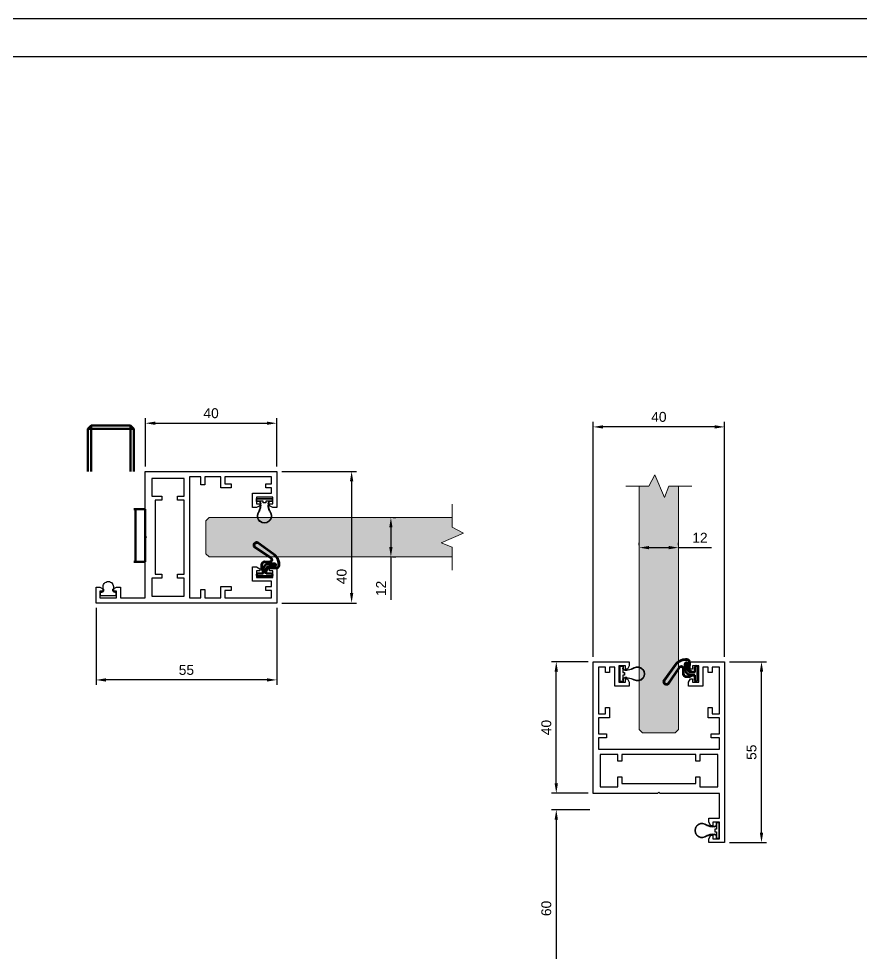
# Model space of a CAD drawing. Header units: millimetres. Extents: x 3290 to 5881, y 194 to 1035.
# Drawn here: x 5368.1 to 5624.4, y 751.2 to 1035.4 of the extents above; entities that cross this region are included whole.
import ezdxf

# ---------------------------------------------------------------- set-up
doc = ezdxf.new("R2010")
doc.units = ezdxf.units.MM
for name, color, linetype in [('48800_-_L2315', 7, 'Continuous'), ('48800_-_L3000', 7, 'Continuous'), ('Blocchi', 7, 'Continuous'), ('COMP', 41, 'Continuous'), ('FEMMINA_MIR', 7, 'Continuous'), ('MASCHIO_MIR', 7, 'Continuous'), ('PARTENZA_VERTICA', 7, 'Continuous'), ('quote', 3, 'Continuous')]:
    doc.layers.add(name, color=color, linetype=linetype)
doc.layers.add('GLASS & JOINTS', color=250, linetype='Continuous', lineweight=13)
doc.layers.add('NOTES', color=7, linetype='Continuous', lineweight=15)
doc.layers.add('GLASS HATCH', color=7, linetype='Continuous', true_color=0xb8ffed, transparency=0.5)
doc.styles.get("Standard").update_dxf_attribs({"font": 'arial.ttf'})
doc.dimstyles.new('ISO-25$0', dxfattribs={"dimtxt": 3, "dimasz": 3, "dimexe": 1.5, "dimexo": 1.5, "dimgap": 1.5, "dimtad": 1, "dimtxsty": 'Standard', "dimcen": 2.5, "dimadec": 0, "dimazin": 0, "dimtfac": 1, "dimtmove": 0, "dimatfit": 3, "dimfxl": 1, "dimarcsym": 0})

# ---------------------------------------------------------------- blocks, each defined once
blk = doc.blocks.new('48750')
at = {"layer": 'COMP'}
for p, q in [((-3.8, 1.56), (-4.38, 1.84)), ((-1.46, 1.14), (-2.05, 1.14)), ((-4.38, -1.84), (-3.8, -1.56)), ((-2.05, -1.14), (-1.46, -1.14))]:
    blk.add_line(p, q, dxfattribs=at)
blk.add_lwpolyline([(-0.95, 1.75, -0.414214), (-1.45, 1.25), (-2.05, 1.25, -0.117054), (-3.75, 1.65), (-4.33, 1.94, 1.622467), (-4.33, -1.94), (-3.75, -1.65, -0.117054), (-2.05, -1.25), (-1.45, -1.25, -0.414214), (-0.95, -1.75), (-0.95, -2.41), (0, -2.41), (0, 2.41), (-0.95, 2.41)], format="xyb", close=True, dxfattribs=at)
blk.add_lwpolyline([(-0.1, 2.32), (-0.85, 2.32), (-0.85, 0.4), (-1.35, 0.4), (-1.35, -0.4), (-0.85, -0.4), (-0.85, -2.31), (-0.1, -2.31)], close=True, dxfattribs=at)
for centre, radius, start, end in [((-5.3, 0), 2.07, 63.2948, 296.7052), ((-2.05, 5.03), 3.89, 243.2948, 270), ((-1.46, 1.75), 0.61, 270, 0), ((-2.05, -5.03), 3.89, 90, 116.7052), ((-1.46, -1.75), 0.61, 0, 90)]:
    blk.add_arc(centre, radius, start, end, dxfattribs=at)
blk = doc.blocks.new('cassaporta Glass')
at = {"color": 4}
for p, q in [((20, 15), (15.2, 15)), ((15.2, 15), (15.2, 13.8)), ((20, -40), (20, 15)), ((15.2, 13.8), (15.77, 12.75)), ((15.77, 12.75), (16.4, 12.75)), ((16.4, 12.75), (16.4, 13.8)), ((16.4, 13.8), (18.4, 13.8)), ((18.4, 13.8), (18.4, 8.8)), ((15.77, 9.85), (15.2, 8.8)), ((15.2, 8.8), (15.2, 7.6)), ((16.4, 9.85), (15.77, 9.85)), ((16.4, 8.8), (16.4, 9.85)), ((18.4, 8.8), (16.4, 8.8)), ((15.2, 7.6), (18.4, 7.6)), ((18.4, 7.6), (18.4, 0)), ((-0.4, 0), (-20, 0)), ((-20, 0), (-20, -40)), ((-17.9, -11.8), (-17.9, -2)), ((-17.9, -2), (-12.45, -2)), ((-12.45, -2), (-12.45, -5)), ((0, -0.4), (-0.4, 0)), ((0.4, 0), (0, -0.4)), ((18.4, 0), (0.4, 0)), ((12.45, -5), (12.45, -2)), ((12.45, -2), (17.9, -2)), ((17.9, -2), (17.9, -11.8)), ((-12.45, -5), (-11.25, -5)), ((-11.25, -5), (-11.25, -3)), ((-11.25, -3), (11.25, -3)), ((11.25, -3), (11.25, -5)), ((11.25, -5), (12.45, -5)), ((-11.25, -9.8), (-12.45, -9.8)), ((-12.45, -9.8), (-12.45, -11.8)), ((-11.25, -11.8), (-11.25, -9.8)), ((12.45, -9.8), (11.25, -9.8)), ((11.25, -9.8), (11.25, -11.8)), ((12.45, -11.8), (12.45, -9.8)), ((-18.4, -16.9), (-18.4, -13.4)), ((-18.4, -13.4), (18.4, -13.4)), ((-12.45, -11.8), (-17.9, -11.8)), ((11.25, -11.8), (-11.25, -11.8)), ((17.9, -11.8), (12.45, -11.8)), ((18.4, -13.4), (18.4, -16.9)), ((-15.9, -16.9), (-18.4, -16.9)), ((-15.9, -18.1), (-15.9, -16.9)), ((18.4, -16.9), (15.9, -16.9)), ((15.9, -16.9), (15.9, -18.1)), ((-18.4, -22.95), (-18.4, -18.1)), ((-18.4, -18.1), (-15.9, -18.1)), ((15.9, -18.1), (18.4, -18.1)), ((18.4, -18.1), (18.4, -22.95)), ((-15, -22.95), (-18.4, -22.95)), ((-18.4, -38.4), (-18.4, -24.15)), ((-18.4, -24.15), (-16.2, -24.15)), ((-16.2, -24.15), (-16.2, -26.15)), ((-15, -26.15), (-15, -22.95)), ((18.4, -22.95), (15, -22.95)), ((15, -22.95), (15, -26.15)), ((16.2, -26.15), (16.2, -24.15)), ((16.2, -24.15), (18.4, -24.15)), ((18.4, -24.15), (18.4, -38.4)), ((-16.2, -26.15), (-15, -26.15)), ((15, -26.15), (16.2, -26.15)), ((-9, -32.6), (-13.4, -32.6)), ((-13.4, -32.6), (-13.4, -38.4)), ((-12.2, -38.8), (-12.2, -33.8)), ((-12.2, -33.8), (-10.2, -33.8)), ((-10.2, -33.8), (-10.2, -34.85)), ((-9.58, -34.85), (-9, -33.8)), ((-9, -33.8), (-9, -32.6)), ((13.4, -32.6), (9, -32.6)), ((9, -32.6), (9, -33.8)), ((9, -33.8), (9.57, -34.85)), ((10.2, -34.85), (10.2, -33.8)), ((10.2, -33.8), (12.2, -33.8)), ((12.2, -33.8), (12.2, -38.8)), ((13.4, -38.4), (13.4, -32.6)), ((-15, -36.7), (-16.2, -36.7)), ((-16.2, -36.7), (-16.2, -38.4)), ((-15, -38.4), (-15, -36.7)), ((-10.2, -34.85), (-9.58, -34.85)), ((9.57, -34.85), (10.2, -34.85)), ((16.2, -36.7), (15, -36.7)), ((15, -36.7), (15, -38.4)), ((16.2, -38.4), (16.2, -36.7)), ((-16.2, -38.4), (-18.4, -38.4)), ((-13.4, -38.4), (-15, -38.4)), ((-10.2, -38.8), (-12.2, -38.8)), ((-9.58, -37.75), (-10.2, -37.75)), ((-10.2, -37.75), (-10.2, -38.8)), ((-9, -38.8), (-9.58, -37.75)), ((-9, -40), (-9, -38.8)), ((9.57, -37.75), (9, -38.8)), ((9, -38.8), (9, -40)), ((10.2, -37.75), (9.57, -37.75)), ((10.2, -38.8), (10.2, -37.75)), ((12.2, -38.8), (10.2, -38.8)), ((15, -38.4), (13.4, -38.4)), ((18.4, -38.4), (16.2, -38.4)), ((-20, -40), (-9, -40)), ((9, -40), (20, -40))]:
    blk.add_line(p, q, dxfattribs=at)
blk = doc.blocks.new('cerniera bilico')
at = {"layer": 'FEMMINA_MIR', "color": 7, "linetype": 'Continuous', "lineweight": 50}
for p, q in [((-16.5, 33.5), (-17.5, 32.5)), ((-17.5, 32.5), (-17.5, 19.5)), ((-16.5, 32.5), (-17.5, 32.5)), ((-4.5, 33.5), (-16.5, 33.5)), ((-16.5, 33.5), (-16.5, 32.5)), ((-16.5, 32.5), (-4.5, 32.5)), ((-16.5, 19.5), (-16.5, 32.5)), ((-3.5, 32.5), (-4.5, 33.5)), ((-4.5, 32.5), (-4.5, 33.5)), ((-4.5, 32.5), (-4.5, 19.5)), ((-3.5, 32.5), (-4.5, 32.5)), ((-3.5, 19.5), (-3.5, 32.5))]:
    blk.add_line(p, q, dxfattribs=at)
at = {"layer": 'MASCHIO_MIR', "color": 7, "linetype": 'Continuous', "lineweight": 50}
for p, q in [((-3, 8), (-3.5, 8)), ((-3, -8), (-3, 8)), ((0, 8), (-3, 8)), ((0, 8), (0, -8)), ((-3.5, -8), (-3, -8)), ((0, -8), (-3, -8))]:
    blk.add_line(p, q, dxfattribs=at)
blk = doc.blocks.new('Cartiglio A3')
at = {"color": 6}
for points in [[(0, 726.876), (0, 0), (1034.376, 0), (1034.376, 726.876)], [(10, 716.876), (10, 10), (1024.376, 10), (1024.376, 716.876)]]:
    blk.add_lwpolyline(points, close=True, dxfattribs=at)
blk = doc.blocks.new('*D128')
at = {"layer": 'Defpoints', "color": 0, "transparency": 16777216}
for p in [(5556.85, 873.82), (5568.85, 874.6), (5568.85, 873.82)]:
    blk.add_point(p, dxfattribs=at)
at = {"layer": 'quote', "color": 0, "lineweight": -2, "transparency": 16777216}
for p, q in [((5556.85, 875.32), (5556.85, 876.1)), ((5568.85, 875.32), (5568.85, 876.1)), ((5559.85, 874.6), (5565.85, 874.6)), ((5568.85, 874.6), (5578.84, 874.6))]:
    blk.add_line(p, q, dxfattribs=at)
at = {"layer": 'quote', "color": 0, "transparency": 16777216}
for points in [[(5559.85, 875.1), (5559.85, 874.1), (5556.85, 874.6)], [(5565.85, 875.1), (5565.85, 874.1), (5568.85, 874.6)]]:
    blk.add_solid(points, dxfattribs=at)
at = {"layer": 'quote', "color": 0, "transparency": 16777216, "insert": (5575.34, 877.61), "char_height": 3, "attachment_point": 5}
blk.add_mtext('12 ', dxfattribs=at)
blk = doc.blocks.new('*D129')
at = {"layer": 'Defpoints', "color": 0, "transparency": 16777216}
for p in [(5531.63, 839.89), (5542.85, 839.89), (5542.85, 799.89)]:
    blk.add_point(p, dxfattribs=at)
at = {"layer": 'quote', "color": 0, "lineweight": -2, "transparency": 16777216}
for p, q in [((5541.35, 839.89), (5530.13, 839.89)), ((5531.63, 802.89), (5531.63, 836.89)), ((5541.35, 799.89), (5530.13, 799.89))]:
    blk.add_line(p, q, dxfattribs=at)
at = {"layer": 'quote', "color": 0, "transparency": 16777216}
for points in [[(5531.13, 836.89), (5532.13, 836.89), (5531.63, 839.89)], [(5531.13, 802.89), (5532.13, 802.89), (5531.63, 799.89)]]:
    blk.add_solid(points, dxfattribs=at)
at = {"layer": 'quote', "color": 0, "transparency": 16777216, "insert": (5528.6, 819.89), "char_height": 3, "attachment_point": 5, "rotation": 90}
blk.add_mtext('40', dxfattribs=at)
blk = doc.blocks.new('*D130')
at = {"layer": 'Defpoints', "color": 0, "transparency": 16777216}
for p in [(5582.85, 839.89), (5594.07, 839.89), (5582.85, 784.89)]:
    blk.add_point(p, dxfattribs=at)
at = {"layer": 'quote', "color": 0, "lineweight": -2, "transparency": 16777216}
for p, q in [((5584.35, 839.89), (5595.57, 839.89)), ((5594.07, 787.89), (5594.07, 836.89)), ((5584.35, 784.89), (5595.57, 784.89))]:
    blk.add_line(p, q, dxfattribs=at)
at = {"layer": 'quote', "color": 0, "transparency": 16777216}
for points in [[(5593.57, 836.89), (5594.57, 836.89), (5594.07, 839.89)], [(5593.57, 787.89), (5594.57, 787.89), (5594.07, 784.89)]]:
    blk.add_solid(points, dxfattribs=at)
at = {"layer": 'quote', "color": 0, "transparency": 16777216, "insert": (5591.04, 812.39), "char_height": 3, "attachment_point": 5, "rotation": 90}
blk.add_mtext('55', dxfattribs=at)
blk = doc.blocks.new('*D131')
at = {"layer": 'Defpoints', "color": 0, "transparency": 16777216}
for p in [(5542.85, 911.31), (5542.85, 839.89), (5582.85, 839.89)]:
    blk.add_point(p, dxfattribs=at)
at = {"layer": 'quote', "color": 0, "lineweight": -2, "transparency": 16777216}
for p, q in [((5542.85, 841.39), (5542.85, 912.81)), ((5582.85, 841.39), (5582.85, 912.81)), ((5579.85, 911.31), (5545.85, 911.31))]:
    blk.add_line(p, q, dxfattribs=at)
at = {"layer": 'quote', "color": 0, "transparency": 16777216}
for points in [[(5545.85, 911.81), (5545.85, 910.81), (5542.85, 911.31)], [(5579.85, 911.81), (5579.85, 910.81), (5582.85, 911.31)]]:
    blk.add_solid(points, dxfattribs=at)
at = {"layer": 'quote', "color": 0, "transparency": 16777216, "insert": (5562.85, 914.34), "char_height": 3, "attachment_point": 5}
blk.add_mtext('40', dxfattribs=at)
blk = doc.blocks.new('*D118')
at = {"layer": 'Defpoints', "color": 0, "transparency": 16777216}
for p in [(5543.32, 794.89), (5531.63, 734.89), (5543.35, 734.89)]:
    blk.add_point(p, dxfattribs=at)
at = {"layer": 'quote', "color": 0, "lineweight": -2, "transparency": 16777216}
for p, q in [((5541.82, 794.89), (5530.13, 794.89)), ((5531.63, 791.89), (5531.63, 737.89)), ((5541.85, 734.89), (5530.13, 734.89))]:
    blk.add_line(p, q, dxfattribs=at)
at = {"layer": 'quote', "color": 0, "transparency": 16777216}
for points in [[(5531.13, 791.89), (5532.13, 791.89), (5531.63, 794.89)], [(5531.13, 737.89), (5532.13, 737.89), (5531.63, 734.89)]]:
    blk.add_solid(points, dxfattribs=at)
at = {"layer": 'quote', "color": 0, "transparency": 16777216, "insert": (5528.6, 764.89), "char_height": 3, "attachment_point": 5, "rotation": 90}
blk.add_mtext('60', dxfattribs=at)
blk = doc.blocks.new('*D86')
at = {"layer": 'Defpoints', "color": 0, "transparency": 16777216}
for p in [(5480.53, 883.76), (5480.26, 871.76), (5481.31, 871.76)]:
    blk.add_point(p, dxfattribs=at)
at = {"layer": 'quote', "color": 0, "lineweight": -2, "transparency": 16777216}
for p, q in [((5482.03, 883.76), (5482.81, 883.76)), ((5481.31, 880.76), (5481.31, 874.76)), ((5481.31, 871.76), (5481.31, 858.7)), ((5481.76, 871.76), (5482.81, 871.76))]:
    blk.add_line(p, q, dxfattribs=at)
at = {"layer": 'quote', "color": 0, "transparency": 16777216}
for points in [[(5480.81, 880.76), (5481.81, 880.76), (5481.31, 883.76)], [(5480.81, 874.76), (5481.81, 874.76), (5481.31, 871.76)]]:
    blk.add_solid(points, dxfattribs=at)
at = {"layer": 'quote', "color": 0, "transparency": 16777216, "insert": (5478.31, 862.19), "char_height": 3, "attachment_point": 5, "rotation": 90}
blk.add_mtext('12', dxfattribs=at)
blk = doc.blocks.new('*D87')
at = {"layer": 'Defpoints', "color": 0, "transparency": 16777216}
for p in [(5446.6, 912.43), (5406.6, 897.76), (5446.6, 897.76)]:
    blk.add_point(p, dxfattribs=at)
at = {"layer": 'quote', "color": 0, "lineweight": -2, "transparency": 16777216}
for p, q in [((5406.6, 899.26), (5406.6, 913.93)), ((5409.6, 912.43), (5443.6, 912.43)), ((5446.6, 899.26), (5446.6, 913.93))]:
    blk.add_line(p, q, dxfattribs=at)
at = {"layer": 'quote', "color": 0, "transparency": 16777216}
for points in [[(5409.6, 912.93), (5409.6, 911.93), (5406.6, 912.43)], [(5443.6, 912.93), (5443.6, 911.93), (5446.6, 912.43)]]:
    blk.add_solid(points, dxfattribs=at)
at = {"layer": 'quote', "color": 0, "transparency": 16777216, "insert": (5426.6, 915.46), "char_height": 3, "attachment_point": 5}
blk.add_mtext('40', dxfattribs=at)
blk = doc.blocks.new('*D88')
at = {"layer": 'Defpoints', "color": 0, "transparency": 16777216}
for p in [(5391.6, 857.76), (5446.6, 857.76), (5391.6, 834.37)]:
    blk.add_point(p, dxfattribs=at)
at = {"layer": 'quote', "color": 0, "lineweight": -2, "transparency": 16777216}
for p, q in [((5391.6, 856.26), (5391.6, 832.87)), ((5446.6, 856.26), (5446.6, 832.87)), ((5443.6, 834.37), (5394.6, 834.37))]:
    blk.add_line(p, q, dxfattribs=at)
at = {"layer": 'quote', "color": 0, "transparency": 16777216}
for points in [[(5394.6, 834.87), (5394.6, 833.87), (5391.6, 834.37)], [(5443.6, 834.87), (5443.6, 833.87), (5446.6, 834.37)]]:
    blk.add_solid(points, dxfattribs=at)
at = {"layer": 'quote', "color": 0, "transparency": 16777216, "insert": (5419.1, 837.39), "char_height": 3, "attachment_point": 5}
blk.add_mtext('55', dxfattribs=at)
blk = doc.blocks.new('*D89')
at = {"layer": 'Defpoints', "color": 0, "transparency": 16777216}
for p in [(5446.6, 897.76), (5446.6, 857.76), (5469.36, 857.76)]:
    blk.add_point(p, dxfattribs=at)
at = {"layer": 'quote', "color": 0, "lineweight": -2, "transparency": 16777216}
for p, q in [((5448.1, 897.76), (5470.86, 897.76)), ((5469.36, 894.76), (5469.36, 860.76)), ((5448.1, 857.76), (5470.86, 857.76))]:
    blk.add_line(p, q, dxfattribs=at)
at = {"layer": 'quote', "color": 0, "transparency": 16777216}
for points in [[(5468.86, 894.76), (5469.86, 894.76), (5469.36, 897.76)], [(5468.86, 860.76), (5469.86, 860.76), (5469.36, 857.76)]]:
    blk.add_solid(points, dxfattribs=at)
at = {"layer": 'quote', "color": 0, "transparency": 16777216, "insert": (5466.33, 865.81), "char_height": 3, "attachment_point": 5, "rotation": 90}
blk.add_mtext('40', dxfattribs=at)
blk = doc.blocks.new('guarnizione 48400')
at = {"color": 2}
for p, q in [((5302.44, -554.77), (5302.44, -556.02)), ((5305.16, -556.02), (5305.16, -554.75))]:
    blk.add_line(p, q, dxfattribs=at)
blk.add_lwpolyline([(5305.49, -554.51), (5305.8, -554.51), (5305.8, -553.53), (5301.8, -553.53), (5301.8, -554.52), (5302.11, -554.51)], dxfattribs=at)
for centre, radius, start, end in [((5302.14, -554.88), 0.37, 65.5809, 94.4794), ((5302.19, -554.77), 0.251, 33.6115, 65.4003), ((5302.19, -554.77), 0.252, 1.8959, 33.6147), ((5305.4, -554.77), 0.241, 133.6026, 176.7744), ((5305.45, -554.85), 0.337, 107.177, 130.2941), ((5305.45, -554.85), 0.337, 84.0338, 107.1744), ((5303.81, -555.96), 1.37, 182.303, 207.3067), ((5303.8, -555.96), 1.36, 207.3044, 232.3475), ((5303.8, -555.97), 1.36, 232.3485, 257.4384), ((5303.8, -555.97), 1.36, 282.5561, 307.646), ((5303.8, -555.96), 1.36, 307.647, 332.6901), ((5303.8, -555.96), 1.37, 332.6878, 357.6914), ((5303.8, -555.97), 1.36, 257.442, 282.5525)]:
    blk.add_arc(centre, radius, start, end, dxfattribs=at)
blk = doc.blocks.new('48800')
at = {"layer": '48800_-_L3000', "linetype": 'Continuous', "lineweight": 5}
h = blk.add_hatch(dxfattribs=at)
h.set_pattern_fill('LINE', color=3, scale=2, angle=45, style=0)
h.set_pattern_definition([(45, (-6239.775, -3270.2284), (-4.490128, 4.490128), [])])
edge = h.paths.add_edge_path()
edge.add_arc((9.4, 2.41), 0.897, 334.1295, 494.3643)
edge.add_line((8.77, 3.05), (5.44, -1.86))
edge.add_arc((4.92, -1.52), 0.632, 270, 326.6991, ccw=False)
edge.add_arc((5, -1.51), 0.64, 180.3129, 262.8679, ccw=False)
edge.add_line((4.36, -1.52), (4.39, -0.03))
edge.add_arc((3.39, -0.03), 1, 0, 90)
edge.add_line((3.39, 0.97), (2.4, 0.97))
edge.add_arc((2.4, 0.71), 0.253, 90, 120)
edge.add_line((2.27, 0.93), (1.59, 0.54))
edge.add_arc((1.47, 0.76), 0.253, 270, 300, ccw=False)
edge.add_line((1.47, 0.51), (1.01, 0.51))
edge.add_line((1.01, 0.51), (1.01, 0.41))
edge.add_line((1.01, 0.41), (1.47, 0.41))
edge.add_arc((1.47, 0.76), 0.353, 270, 300)
edge.add_line((1.64, 0.45), (2.32, 0.85))
edge.add_arc((2.4, 0.71), 0.153, 90, 120, ccw=False)
edge.add_line((2.4, 0.87), (3.39, 0.87))
edge.add_arc((3.39, -0.03), 0.9, 0.0699, 90, ccw=False)
edge.add_line((4.29, -0.03), (4.26, -1.51))
edge.add_arc((5, -1.51), 0.74, 180.2005, 263.35)
edge.add_arc((4.92, -1.52), 0.732, 269.5118, 326.6433)
edge.add_line((5.53, -1.92), (8.85, 2.99))
edge.add_arc((9.4, 2.41), 0.797, -25.2784, 133.6585, ccw=False)
edge.add_line((10.12, 2.07), (6.71, -2.69))
edge.add_arc((3.54, -0.42), 3.9, 270, 324.4343, ccw=False)
edge.add_line((3.54, -4.32), (3.25, -4.32))
edge.add_arc((3.27, -3.48), 0.839, 196.694, 268.7318, ccw=False)
edge.add_line((2.47, -3.72), (2.5, -1.15))
edge.add_arc((2.15, -1.15), 0.353, 359.8862, 420)
edge.add_line((2.32, -0.85), (1.64, -0.45))
edge.add_arc((1.47, -0.76), 0.353, 60, 90)
edge.add_line((1.47, -0.41), (1.01, -0.41))
edge.add_line((1.01, -0.41), (1.01, -0.51))
edge.add_line((1.01, -0.51), (1.47, -0.51))
edge.add_arc((1.47, -0.76), 0.253, 60, 90, ccw=False)
edge.add_line((1.59, -0.54), (2.27, -0.93))
edge.add_arc((2.15, -1.15), 0.253, 0, 60, ccw=False)
edge.add_line((2.4, -1.15), (2.37, -3.74))
edge.add_arc((3.27, -3.48), 0.939, 195.7327, 268.8012)
edge.add_line((3.25, -4.42), (3.54, -4.42))
edge.add_arc((3.54, -0.42), 4, 270, 324.4343)
edge.add_line((6.8, -2.75), (10.2, 2.02))
at = {"layer": '48800_-_L2315', "color": 3, "linetype": 'Continuous', "lineweight": 50}
for p, q in [((2.37, 0.86), (2.37, 0.81)), ((2.37, 0.38), (2.37, 0.33)), ((3.25, 0.87), (3.25, 0.82)), ((2.37, -0.45), (2.37, -0.5)), ((2.37, -0.81), (2.37, -0.88)), ((3.25, -0.09), (3.25, -0.17)), ((3.25, -3.38), (3.25, -3.43)), ((3.25, -4.27), (3.25, -4.32))]:
    blk.add_line(p, q, dxfattribs=at)
at = {"layer": '48800_-_L3000', "color": 3, "linetype": 'Continuous', "lineweight": 50}
for p, q in [((8.77, 3.05), (5.44, -1.86)), ((5.53, -1.92), (8.85, 2.99)), ((8.88, 2.95), (5.57, -1.95)), ((0, 2.02), (0, -2.02)), ((0.76, 0.63), (0.76, 2.02)), ((1.47, 0.51), (1.01, 0.51)), ((1.01, 0.51), (1.01, 0.41)), ((1.01, 0.41), (1.47, 0.41)), ((1.96, 0.38), (1.01, 0.38)), ((2.27, 0.93), (1.59, 0.54)), ((1.64, 0.45), (2.32, 0.85)), ((2.35, 0.8), (1.7, 0.43)), ((1.7, 0.43), (1.96, 0.43)), ((3.39, 0.97), (2.4, 0.97)), ((2.4, 0.87), (3.39, 0.87)), ((3.39, 0.82), (2.4, 0.82)), ((6.67, -2.66), (10.07, 2.09)), ((10.12, 2.07), (6.71, -2.69)), ((6.8, -2.75), (10.2, 2.02)), ((0.76, -2.02), (0.76, -0.63)), ((1.01, -0.38), (2, -0.38)), ((1.47, -0.41), (1.01, -0.41)), ((1.01, -0.41), (1.01, -0.51)), ((1.01, -0.51), (1.47, -0.51)), ((1.59, -0.54), (2.27, -0.93)), ((2.32, -0.85), (1.64, -0.45)), ((2, -0.43), (1.7, -0.43)), ((1.7, -0.43), (2.35, -0.8)), ((2.4, -1.15), (2.37, -3.74)), ((2.47, -3.72), (2.5, -1.15)), ((2.55, -1.15), (2.52, -3.72)), ((2.95, -3.02), (2.95, -1.38)), ((3, -1.38), (3, -3.02)), ((3.76, -3.02), (3.76, -1.42)), ((3.81, -1.42), (3.81, -3.02)), ((4.21, -1.51), (4.24, -0.03)), ((4.29, -0.03), (4.26, -1.51)), ((4.36, -1.52), (4.39, -0.03)), ((3.25, -4.27), (3.54, -4.27)), ((3.54, -4.32), (3.25, -4.32)), ((3.25, -4.42), (3.54, -4.42))]:
    blk.add_line(p, q, dxfattribs=at)
for centre, radius, start, end in [((9.4, 2.41), 0.897, 334.1295, 134.3643), ((9.4, 2.41), 0.797, 334.7216, 133.6585), ((9.4, 2.41), 0.747, 335.0614, 133.2533), ((0.38, 2.02), 0.379, 0, 180), ((1.01, 0.63), 0.253, 180, 270), ((1.47, 0.76), 0.253, 270, 300), ((1.47, 0.76), 0.353, 270, 300), ((1.96, -1.42), 1.85, 0, 90), ((1.96, -1.42), 1.8, 0, 90), ((2.4, 0.71), 0.253, 90, 120), ((2.4, 0.71), 0.153, 90, 120), ((2.4, 0.71), 0.103, 90, 120), ((3.39, -0.03), 1, 0, 90), ((3.39, -0.03), 0.9, 0.0699, 90), ((3.39, -0.03), 0.85, 0.1094, 90), ((0.38, -2.02), 0.379, 180, 0), ((1.01, -0.63), 0.253, 90, 180), ((1.47, -0.76), 0.353, 60, 90), ((1.47, -0.76), 0.253, 60, 90), ((2, -1.38), 1, 0, 90), ((2, -1.38), 0.95, 0, 90), ((2.15, -1.15), 0.253, 0, 60), ((2.15, -1.15), 0.353, 359.8862, 60), ((2.15, -1.15), 0.403, 359.846, 60), ((3.54, -0.42), 3.85, 270, 324.4343), ((3.54, -0.42), 3.9, 270, 324.4343), ((3.54, -0.42), 4, 270, 324.4343), ((5, -1.51), 0.79, 180.1525, 263.5452), ((5, -1.51), 0.74, 180.2005, 263.35), ((5, -1.51), 0.64, 180.3129, 262.8679), ((4.92, -1.52), 0.732, 269.5118, 326.6433), ((4.92, -1.52), 0.782, 269.3145, 326.6195), ((4.92, -1.52), 0.632, 270, 326.6991), ((3.27, -3.48), 0.939, 195.7327, 268.8012), ((3.27, -3.48), 0.839, 196.694, 268.7318), ((3.27, -3.48), 0.789, 197.2424, 268.6922), ((3.38, -3.02), 0.429, 180, 0), ((3.38, -3.02), 0.379, 180, 0)]:
    blk.add_arc(centre, radius, start, end, dxfattribs=at)
at = {"layer": 'PARTENZA_VERTICA', "color": 3, "linetype": 'Continuous', "lineweight": 50}
for p, q in [((2.2, 0.72), (2.2, 0.77)), ((2.2, 0.36), (2.2, 0.41)), ((2.2, -0.45), (2.2, -0.4)), ((2.2, -0.77), (2.2, -0.72))]:
    blk.add_line(p, q, dxfattribs=at)

msp = doc.modelspace()

# ---------------------------------------------------------------- hatches: boundary and pattern name
at = {"layer": 'GLASS HATCH'}
h = msp.add_hatch(color=256, dxfattribs=at)
h.dxf.hatch_style = 1
h.paths.add_polyline_path([(5568.852, 893.293), (5565.834, 893.293), (5564.584, 889.859), (5561.584, 896.728), (5559.834, 893.293), (5556.852, 893.293), (5556.852, 819.288), (5557.852, 818.288), (5567.852, 818.288), (5568.852, 819.288)])
h = msp.add_hatch(color=256, dxfattribs=at)
h.dxf.hatch_style = 1
h.paths.add_polyline_path([(5500.003, 871.759), (5500.003, 874.777), (5496.568, 876.027), (5503.437, 879.027), (5500.003, 880.777), (5500.003, 883.759), (5425.997, 883.759), (5424.997, 882.759), (5424.997, 872.759), (5425.997, 871.759)])

# ---------------------------------------------------------------- linework, layer by layer
at = {"layer": 'GLASS & JOINTS'}
for p, q in [((5424.997, 882.759), (5425.997, 883.759)), ((5424.997, 872.759), (5424.997, 882.759)), ((5425.997, 883.759), (5500.003, 883.759)), ((5425.997, 871.759), (5424.997, 872.759)), ((5500.003, 871.759), (5425.997, 871.759))]:
    msp.add_line(p, q, dxfattribs=at)
for points in [[(5568.852, 893.293), (5568.852, 819.288), (5567.852, 818.288), (5557.852, 818.288), (5556.852, 819.288), (5556.852, 893.293)], [(5500.003, 867.777), (5500.003, 874.777), (5496.568, 876.027), (5503.437, 879.027), (5500.003, 880.777), (5500.003, 887.777)]]:
    msp.add_lwpolyline(points, dxfattribs=at)
at = {"layer": 'NOTES', "linetype": 'Continuous'}
msp.add_lwpolyline([(5572.834, 893.293), (5565.834, 893.293), (5564.584, 889.859), (5561.584, 896.728), (5559.834, 893.293), (5552.834, 893.293)], dxfattribs=at)

# ---------------------------------------------------------------- block references
at = {"xscale": 1.15700614685312, "yscale": 1.15700614685312, "zscale": 1.15700614685312}
msp.add_blockref('Cartiglio A3', (4684.034, 194.435), dxfattribs=at)
for p, rotation in [((5442.887, 865.953), 90.00000000000001), ((5574.592, 836.243), 180)]:
    msp.add_blockref('48800', p, dxfattribs=dict(rotation=rotation))
at = {"xscale": -1.157893823196928, "yscale": 1.157893823196928, "zscale": 1.157893823196928, "rotation": 180}
msp.add_blockref('guarnizione 48400', (-745.919, 218.964), dxfattribs=at)
at = {"layer": 'Blocchi', "color": 1}
msp.add_blockref('cerniera bilico', (5406.597, 878.259), dxfattribs=at)
at = {"layer": 'Blocchi', "xscale": -1}
for name, p, rotation in [('cassaporta Glass', (5406.597, 877.759), 90), ('48750', (5442.847, 889.528), 270), ('cassaporta Glass', (5562.852, 799.888), 180)]:
    msp.add_blockref(name, p, dxfattribs=dict(at, rotation=rotation))
msp.add_blockref('48750', (5551.017, 836.203), dxfattribs=at)
at = {"layer": 'Blocchi'}
msp.add_blockref('48750', (5581.252, 788.588), dxfattribs=at)

# ---------------------------------------------------------------- dimensions: what is measured, and where the dimension line sits
at = {"layer": 'quote'}
for base, p1, p2, picture, middle in [((5446.597, 912.428), (5406.597, 897.759), (5446.597, 897.759), '*D87', (5426.597, 915.46)), ((5542.852, 911.307), (5582.852, 839.888), (5542.852, 839.888), '*D131', (5562.852, 914.339)), ((5391.597, 834.369), (5446.597, 857.759), (5391.597, 857.759), '*D88', (5419.097, 837.395))]:
    dim = msp.add_linear_dim(base=base, p1=p1, p2=p2, dimstyle='ISO-25$0', dxfattribs=at)
    dim.commit()
    dim.dimension.update_dxf_attribs({"geometry": picture, "text_midpoint": middle})
for base, p1, p2, picture, middle in [((5469.358, 857.759), (5446.597, 897.759), (5446.597, 857.759), '*D89', (5469.358, 865.806)), ((5481.312, 871.759), (5480.525, 883.759), (5480.261, 871.759), '*D86', (5481.312, 862.189))]:
    dim = msp.add_linear_dim(base=base, p1=p1, p2=p2, angle=90, dimstyle='ISO-25$0', dxfattribs=at)
    dim.commit()
    dim.dimension.update_dxf_attribs({"geometry": picture, "text_midpoint": middle, "dimtype": 160})
dim = msp.add_linear_dim(base=(5568.852, 874.603), p1=(5556.852, 873.816), p2=(5568.852, 873.816), angle=180, text='<> ', dimstyle='ISO-25$0', dxfattribs=at)
dim.commit()
dim.dimension.update_dxf_attribs({"geometry": '*D128', "text_midpoint": (5575.344, 874.603), "dimtype": 160})
for base, p1, p2, picture, middle in [((5531.634, 839.888), (5542.852, 799.888), (5542.852, 839.888), '*D129', (5528.602, 819.888)), ((5594.069, 839.888), (5582.852, 784.888), (5582.852, 839.888), '*D130', (5591.044, 812.388)), ((5531.634, 734.888), (5543.316, 794.888), (5543.352, 734.888), '*D118', (5528.602, 764.888))]:
    dim = msp.add_linear_dim(base=base, p1=p1, p2=p2, angle=90, dimstyle='ISO-25$0', dxfattribs=at)
    dim.commit()
    dim.dimension.update_dxf_attribs({"geometry": picture, "text_midpoint": middle})

doc.saveas('drawing.dxf')
